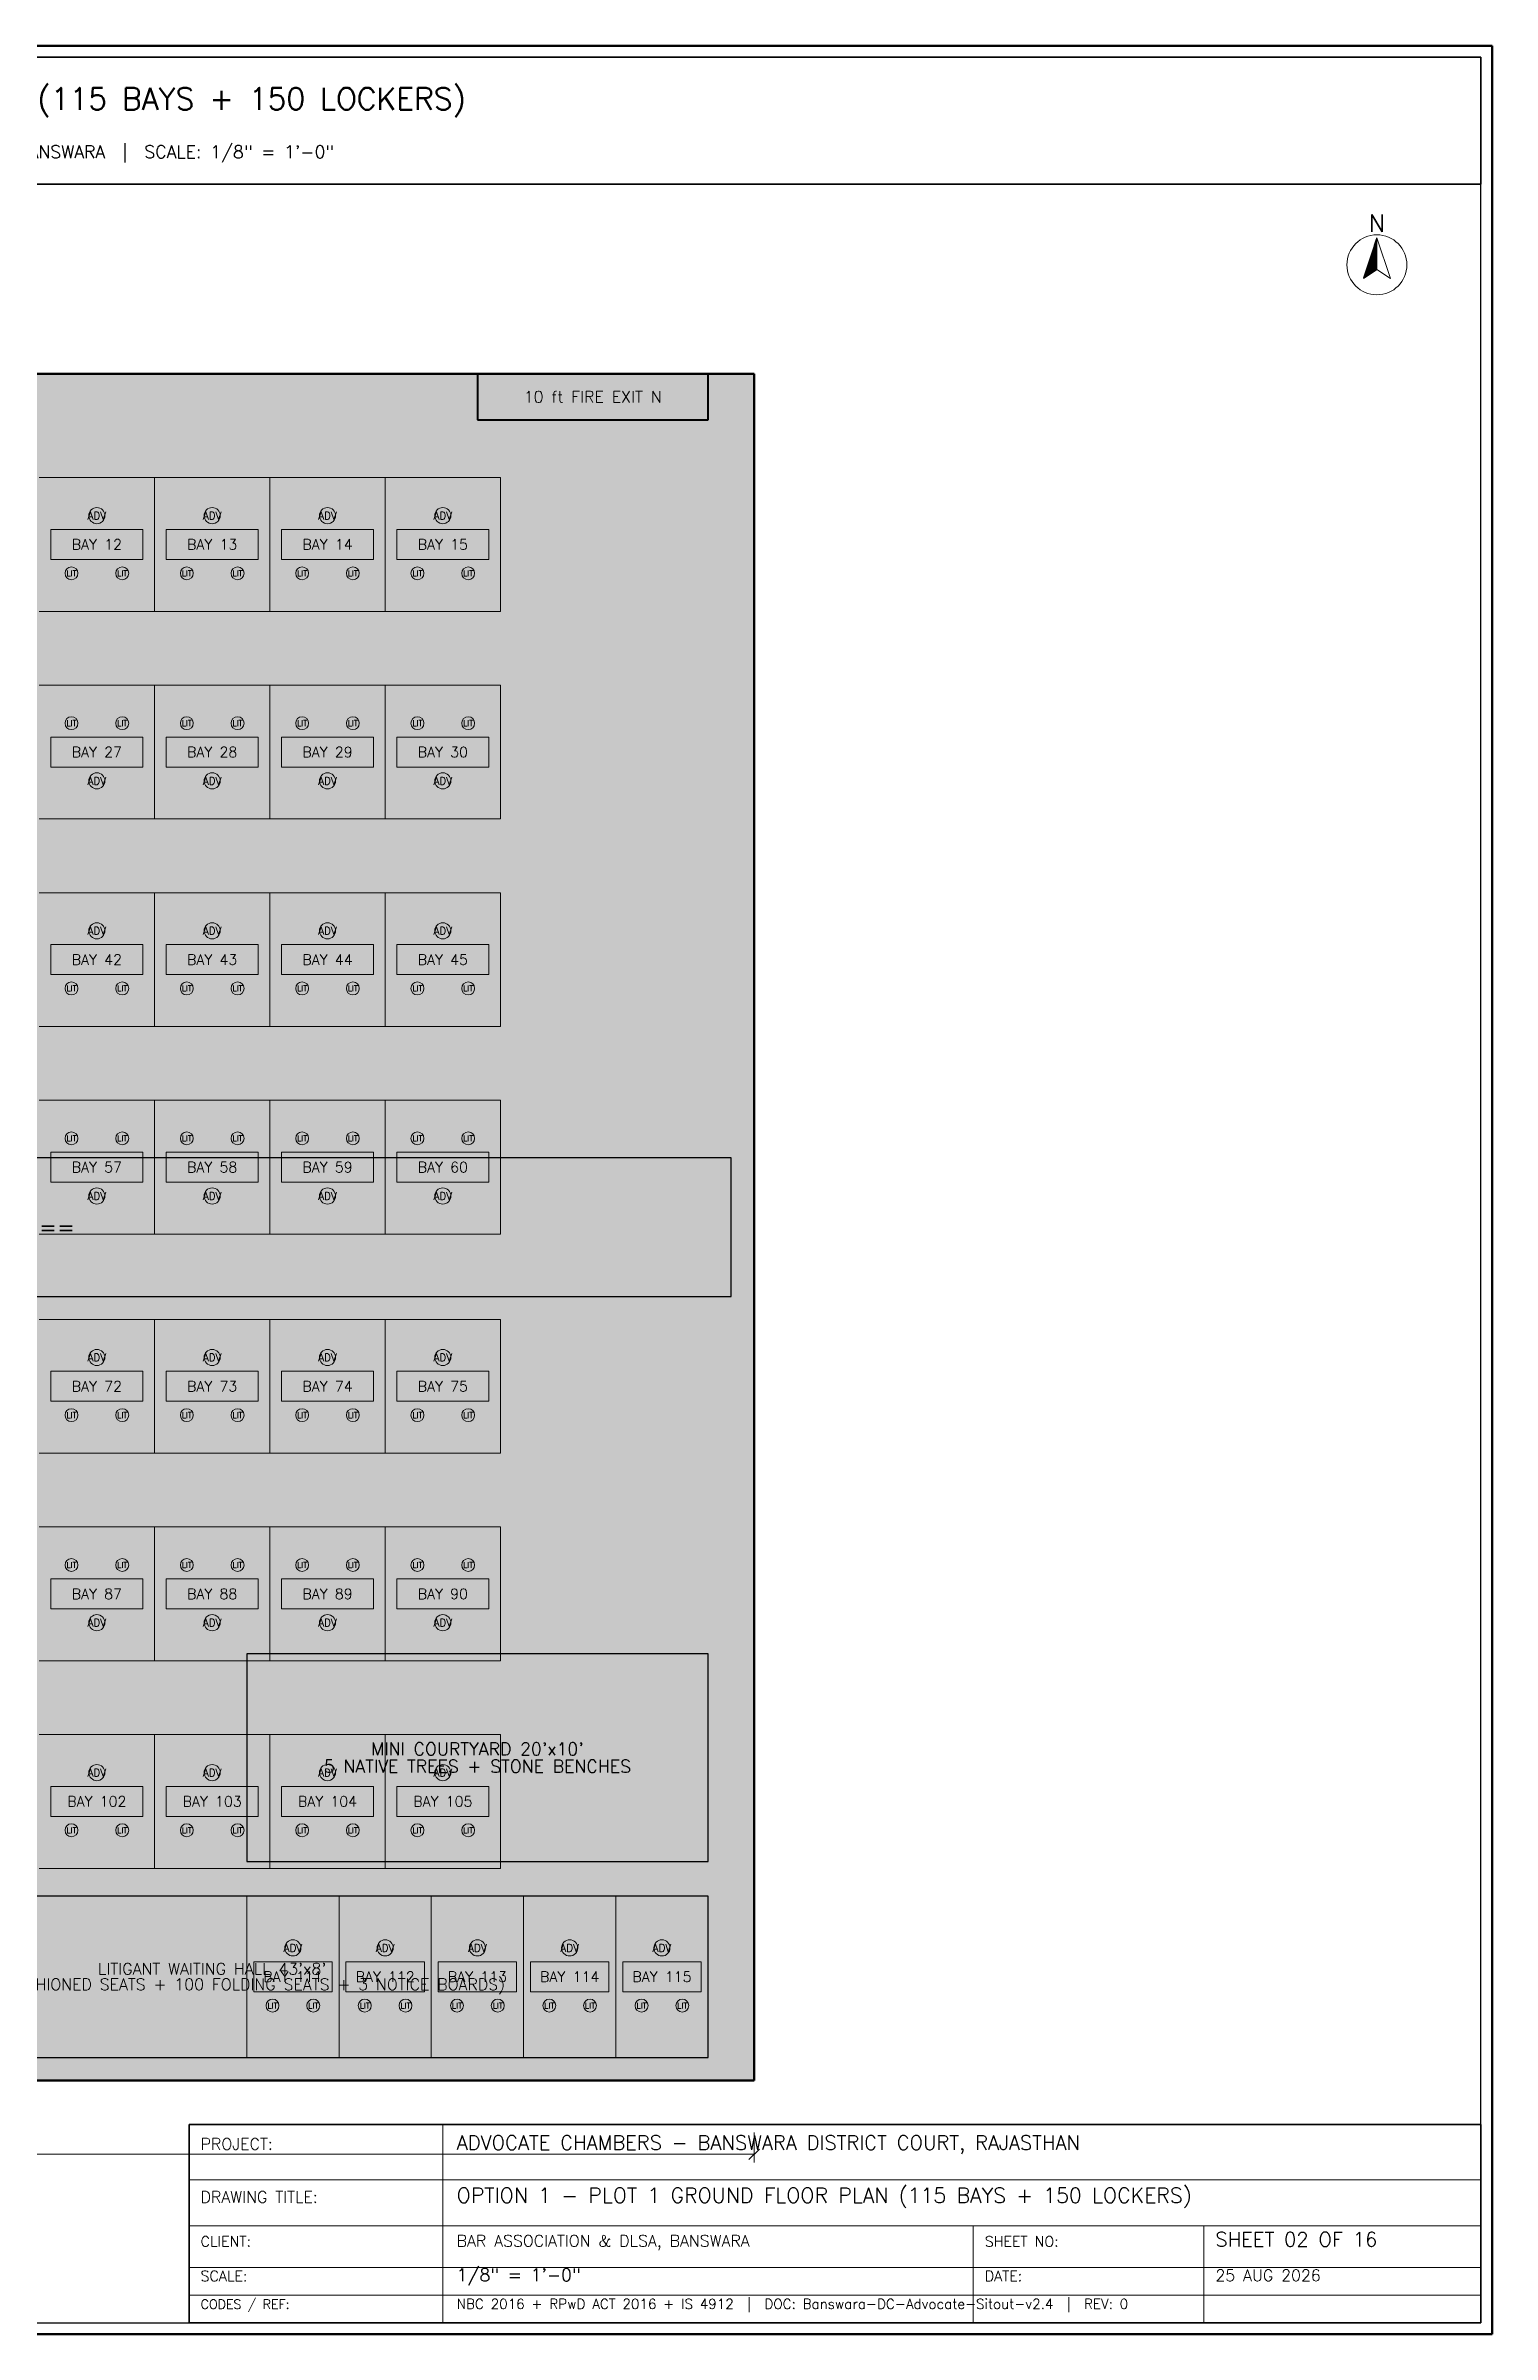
# Model space of a CAD drawing. Header units: inches. Extents: x 0 to 1800, y 0 to 1191.
# Drawn here: x 1047 to 1800, y 0 to 1191 of the extents above; entities that cross this region are included whole.
import ezdxf
from ezdxf.enums import TextEntityAlignment as Align

# ---------------------------------------------------------------- set-up
doc = ezdxf.new("R2010")
doc.units = ezdxf.units.IN
doc.header["$MEASUREMENT"] = 0
for name, color, linetype in [('A-BAY', 3, 'Continuous'), ('A-DIM', 4, 'Continuous'), ('A-DOOR', 2, 'Continuous'), ('A-FURN', 1, 'Continuous'), ('A-HATCH', 8, 'Continuous'), ('A-JALI', 6, 'Continuous'), ('A-TEXT', 7, 'Continuous'), ('A-TEXT-TTL', 7, 'Continuous'), ('A-TTLB', 7, 'Continuous'), ('A-WALL', 7, 'Continuous')]:
    doc.layers.add(name, color=color, linetype=linetype)
doc.styles.add('SIMPLEX', font='simplex.shx')

msp = doc.modelspace()

# ---------------------------------------------------------------- hatches: boundary and pattern name
at = {"layer": 'A-HATCH'}
h = msp.add_hatch(dxfattribs=at)
h.set_pattern_fill('ANSI31')
h.paths.add_polyline_path([(336, 132), (1416, 132), (1416, 1020), (336, 1020)])
h = msp.add_hatch(dxfattribs=at)
h.set_pattern_fill('SOLID')
h.paths.add_polyline_path([(345, 141), (1407, 141), (1407, 1011), (345, 1011)])
at = {"layer": 'A-TTLB'}
h = msp.add_hatch(dxfattribs=at)
h.set_pattern_fill('SOLID')
h.paths.add_polyline_path([(1740, 1090.7), (1733, 1069.6), (1740, 1074.3)])

# ---------------------------------------------------------------- linework, layer by layer
at = {"layer": 'A-BAY', "lineweight": 15}
for p, q in [((1104, 896.4), (1104, 966)), ((1164, 896.4), (1164, 966)), ((1224, 896.4), (1224, 966)), ((1284, 896.4), (1284, 966)), ((1044, 896.4), (1104, 896.4)), ((1104, 896.4), (1164, 896.4)), ((1164, 896.4), (1224, 896.4)), ((1224, 896.4), (1284, 896.4)), ((1104, 788.4), (1104, 858)), ((1164, 788.4), (1164, 858)), ((1224, 788.4), (1224, 858)), ((1284, 788.4), (1284, 858)), ((1044, 788.4), (1104, 788.4)), ((1104, 788.4), (1164, 788.4)), ((1164, 788.4), (1224, 788.4)), ((1224, 788.4), (1284, 788.4)), ((1104, 680.4), (1104, 750)), ((1164, 680.4), (1164, 750)), ((1224, 680.4), (1224, 750)), ((1284, 680.4), (1284, 750)), ((1044, 680.4), (1104, 680.4)), ((1104, 680.4), (1164, 680.4)), ((1164, 680.4), (1224, 680.4)), ((1224, 680.4), (1284, 680.4)), ((1104, 572.4), (1104, 642)), ((1164, 572.4), (1164, 642)), ((1224, 572.4), (1224, 642)), ((1284, 572.4), (1284, 642)), ((1044, 572.4), (1104, 572.4)), ((1104, 572.4), (1164, 572.4)), ((1164, 572.4), (1224, 572.4)), ((1224, 572.4), (1284, 572.4)), ((1104, 458.4), (1104, 528)), ((1164, 458.4), (1164, 528)), ((1224, 458.4), (1224, 528)), ((1284, 458.4), (1284, 528)), ((1044, 458.4), (1104, 458.4)), ((1104, 458.4), (1164, 458.4)), ((1164, 458.4), (1224, 458.4)), ((1224, 458.4), (1284, 458.4)), ((1104, 350.4), (1104, 420)), ((1164, 350.4), (1164, 420)), ((1224, 350.4), (1224, 420)), ((1284, 350.4), (1284, 420)), ((1044, 350.4), (1104, 350.4)), ((1104, 350.4), (1164, 350.4)), ((1164, 350.4), (1224, 350.4)), ((1224, 350.4), (1284, 350.4)), ((1104, 242.4), (1104, 312)), ((1164, 242.4), (1164, 312)), ((1224, 242.4), (1224, 312)), ((1284, 242.4), (1284, 312)), ((1044, 242.4), (1104, 242.4)), ((1104, 242.4), (1164, 242.4)), ((1164, 242.4), (1224, 242.4)), ((1224, 242.4), (1284, 242.4)), ((1200, 144), (1200, 228)), ((1248, 144), (1248, 228)), ((1296, 144), (1296, 228)), ((1344, 144), (1344, 228)), ((1392, 144), (1392, 228)), ((1152, 144), (1200, 144)), ((1200, 144), (1248, 144)), ((1248, 144), (1296, 144)), ((1296, 144), (1344, 144)), ((1344, 144), (1392, 144))]:
    msp.add_line(p, q, dxfattribs=at)
at = {"layer": 'A-BAY', "lineweight": 30}
for p, q in [((1392, 354), (1152, 354)), ((1152, 354), (1152, 246)), ((1392, 246), (1392, 354)), ((1152, 246), (1392, 246))]:
    msp.add_line(p, q, dxfattribs=at)
at = {"layer": 'A-DIM', "lineweight": 30}
msp.add_line((1413.3, 90.9), (1418.7, 96.3), dxfattribs=at)
at = {"layer": 'A-DIM', "lineweight": 13}
msp.add_line((1416, 105), (1416, 89.4), dxfattribs=at)
at = {"layer": 'A-DIM', "lineweight": 18}
msp.add_line((336, 93.6), (1416, 93.6), dxfattribs=at)
at = {"layer": 'A-DOOR', "lineweight": 40}
for p, q in [((1392, 1020), (1272, 1020)), ((1272, 1020), (1272, 996)), ((1392, 996), (1392, 1020)), ((1272, 996), (1392, 996))]:
    msp.add_line(p, q, dxfattribs=at)
at = {"layer": 'A-FURN', "lineweight": 20}
for p, q in [((1098, 939), (1050, 939)), ((1050, 939), (1050, 923.4)), ((1098, 923.4), (1098, 939)), ((1158, 939), (1110, 939)), ((1110, 939), (1110, 923.4)), ((1158, 923.4), (1158, 939)), ((1218, 939), (1170, 939)), ((1170, 939), (1170, 923.4)), ((1218, 923.4), (1218, 939)), ((1278, 939), (1230, 939)), ((1230, 939), (1230, 923.4)), ((1278, 923.4), (1278, 939)), ((1050, 923.4), (1098, 923.4)), ((1110, 923.4), (1158, 923.4)), ((1170, 923.4), (1218, 923.4)), ((1230, 923.4), (1278, 923.4)), ((1098, 831), (1050, 831)), ((1050, 831), (1050, 815.4)), ((1098, 815.4), (1098, 831)), ((1158, 831), (1110, 831)), ((1110, 831), (1110, 815.4)), ((1158, 815.4), (1158, 831)), ((1218, 831), (1170, 831)), ((1170, 831), (1170, 815.4)), ((1218, 815.4), (1218, 831)), ((1278, 831), (1230, 831)), ((1230, 831), (1230, 815.4)), ((1278, 815.4), (1278, 831)), ((1050, 815.4), (1098, 815.4)), ((1110, 815.4), (1158, 815.4)), ((1170, 815.4), (1218, 815.4)), ((1230, 815.4), (1278, 815.4)), ((1098, 723), (1050, 723)), ((1050, 723), (1050, 707.4)), ((1098, 707.4), (1098, 723)), ((1158, 723), (1110, 723)), ((1110, 723), (1110, 707.4)), ((1158, 707.4), (1158, 723)), ((1218, 723), (1170, 723)), ((1170, 723), (1170, 707.4)), ((1218, 707.4), (1218, 723)), ((1278, 723), (1230, 723)), ((1230, 723), (1230, 707.4)), ((1278, 707.4), (1278, 723)), ((1050, 707.4), (1098, 707.4)), ((1110, 707.4), (1158, 707.4)), ((1170, 707.4), (1218, 707.4)), ((1230, 707.4), (1278, 707.4)), ((1098, 615), (1050, 615)), ((1050, 615), (1050, 599.4)), ((1098, 599.4), (1098, 615)), ((1158, 615), (1110, 615)), ((1110, 615), (1110, 599.4)), ((1158, 599.4), (1158, 615)), ((1218, 615), (1170, 615)), ((1170, 615), (1170, 599.4)), ((1218, 599.4), (1218, 615)), ((1278, 615), (1230, 615)), ((1230, 615), (1230, 599.4)), ((1278, 599.4), (1278, 615)), ((1050, 599.4), (1098, 599.4)), ((1110, 599.4), (1158, 599.4)), ((1170, 599.4), (1218, 599.4)), ((1230, 599.4), (1278, 599.4)), ((1098, 501), (1050, 501)), ((1050, 501), (1050, 485.4)), ((1098, 485.4), (1098, 501)), ((1158, 501), (1110, 501)), ((1110, 501), (1110, 485.4)), ((1158, 485.4), (1158, 501)), ((1218, 501), (1170, 501)), ((1170, 501), (1170, 485.4)), ((1218, 485.4), (1218, 501)), ((1278, 501), (1230, 501)), ((1230, 501), (1230, 485.4)), ((1278, 485.4), (1278, 501)), ((1050, 485.4), (1098, 485.4)), ((1110, 485.4), (1158, 485.4)), ((1170, 485.4), (1218, 485.4)), ((1230, 485.4), (1278, 485.4)), ((1098, 393), (1050, 393)), ((1050, 393), (1050, 377.4)), ((1098, 377.4), (1098, 393)), ((1158, 393), (1110, 393)), ((1110, 393), (1110, 377.4)), ((1158, 377.4), (1158, 393)), ((1218, 393), (1170, 393)), ((1170, 393), (1170, 377.4)), ((1218, 377.4), (1218, 393)), ((1278, 393), (1230, 393)), ((1230, 393), (1230, 377.4)), ((1278, 377.4), (1278, 393)), ((1050, 377.4), (1098, 377.4)), ((1110, 377.4), (1158, 377.4)), ((1170, 377.4), (1218, 377.4)), ((1230, 377.4), (1278, 377.4)), ((1098, 285), (1050, 285)), ((1050, 285), (1050, 269.4)), ((1098, 269.4), (1098, 285)), ((1158, 285), (1110, 285)), ((1110, 285), (1110, 269.4)), ((1158, 269.4), (1158, 285)), ((1218, 285), (1170, 285)), ((1170, 285), (1170, 269.4)), ((1218, 269.4), (1218, 285)), ((1278, 285), (1230, 285)), ((1230, 285), (1230, 269.4)), ((1278, 269.4), (1278, 285)), ((1050, 269.4), (1098, 269.4)), ((1110, 269.4), (1158, 269.4)), ((1170, 269.4), (1218, 269.4)), ((1230, 269.4), (1278, 269.4)), ((1196.4, 193.8), (1155.6, 193.8)), ((1155.6, 193.8), (1155.6, 178.2)), ((1196.4, 178.2), (1196.4, 193.8)), ((1244.4, 193.8), (1203.6, 193.8)), ((1203.6, 193.8), (1203.6, 178.2)), ((1244.4, 178.2), (1244.4, 193.8)), ((1292.4, 193.8), (1251.6, 193.8)), ((1251.6, 193.8), (1251.6, 178.2)), ((1292.4, 178.2), (1292.4, 193.8)), ((1340.4, 193.8), (1299.6, 193.8)), ((1299.6, 193.8), (1299.6, 178.2)), ((1340.4, 178.2), (1340.4, 193.8)), ((1388.4, 193.8), (1347.6, 193.8)), ((1347.6, 193.8), (1347.6, 178.2)), ((1388.4, 178.2), (1388.4, 193.8)), ((1155.6, 178.2), (1196.4, 178.2)), ((1203.6, 178.2), (1244.4, 178.2)), ((1251.6, 178.2), (1292.4, 178.2)), ((1299.6, 178.2), (1340.4, 178.2)), ((1347.6, 178.2), (1388.4, 178.2))]:
    msp.add_line(p, q, dxfattribs=at)
at = {"layer": 'A-FURN'}
for p, q in [((1392, 228), (876, 228)), ((1392, 144), (1392, 228)), ((876, 144), (1392, 144))]:
    msp.add_line(p, q, dxfattribs=at)
at = {"layer": 'A-FURN', "lineweight": 18}
for centre in [(1074, 946.2), (1134, 946.2), (1194, 946.2), (1254, 946.2), (1074, 808.2), (1134, 808.2), (1194, 808.2), (1254, 808.2), (1074, 730.2), (1134, 730.2), (1194, 730.2), (1254, 730.2), (1074, 592.2), (1134, 592.2), (1194, 592.2), (1254, 592.2), (1074, 508.2), (1134, 508.2), (1194, 508.2), (1254, 508.2), (1074, 370.2), (1134, 370.2), (1194, 370.2), (1254, 370.2), (1074, 292.2), (1134, 292.2), (1194, 292.2), (1254, 292.2), (1176, 201), (1224, 201), (1272, 201), (1320, 201), (1368, 201)]:
    msp.add_circle(centre, 4.2, dxfattribs=at)
at = {"layer": 'A-FURN', "lineweight": 15}
for centre in [(1060.8, 916.2), (1087.2, 916.2), (1120.8, 916.2), (1147.2, 916.2), (1180.8, 916.2), (1207.2, 916.2), (1240.8, 916.2), (1267.2, 916.2), (1060.8, 838.2), (1087.2, 838.2), (1120.8, 838.2), (1147.2, 838.2), (1180.8, 838.2), (1207.2, 838.2), (1240.8, 838.2), (1267.2, 838.2), (1060.8, 700.2), (1087.2, 700.2), (1120.8, 700.2), (1147.2, 700.2), (1180.8, 700.2), (1207.2, 700.2), (1240.8, 700.2), (1267.2, 700.2), (1060.8, 622.2), (1087.2, 622.2), (1120.8, 622.2), (1147.2, 622.2), (1180.8, 622.2), (1207.2, 622.2), (1240.8, 622.2), (1267.2, 622.2), (1060.8, 478.2), (1087.2, 478.2), (1120.8, 478.2), (1147.2, 478.2), (1180.8, 478.2), (1207.2, 478.2), (1240.8, 478.2), (1267.2, 478.2), (1060.8, 400.2), (1087.2, 400.2), (1120.8, 400.2), (1147.2, 400.2), (1180.8, 400.2), (1207.2, 400.2), (1240.8, 400.2), (1267.2, 400.2), (1060.8, 262.2), (1087.2, 262.2), (1120.8, 262.2), (1147.2, 262.2), (1180.8, 262.2), (1207.2, 262.2), (1240.8, 262.2), (1267.2, 262.2), (1165.4, 171), (1186.6, 171), (1213.4, 171), (1234.6, 171), (1261.4, 171), (1282.6, 171), (1309.4, 171), (1330.6, 171), (1357.4, 171), (1378.6, 171)]:
    msp.add_circle(centre, 3.36, dxfattribs=at)
at = {"layer": 'A-JALI', "lineweight": 20}
for p, q in [((1044, 966), (1104, 966)), ((1104, 966), (1164, 966)), ((1104, 896.4), (1104, 966)), ((1164, 966), (1224, 966)), ((1164, 896.4), (1164, 966)), ((1224, 966), (1284, 966)), ((1224, 896.4), (1224, 966)), ((1044, 858), (1104, 858)), ((1104, 858), (1164, 858)), ((1104, 788.4), (1104, 858)), ((1164, 858), (1224, 858)), ((1164, 788.4), (1164, 858)), ((1224, 858), (1284, 858)), ((1224, 788.4), (1224, 858)), ((1044, 750), (1104, 750)), ((1104, 750), (1164, 750)), ((1104, 680.4), (1104, 750)), ((1164, 750), (1224, 750)), ((1164, 680.4), (1164, 750)), ((1224, 750), (1284, 750)), ((1224, 680.4), (1224, 750)), ((1044, 642), (1104, 642)), ((1104, 642), (1164, 642)), ((1104, 572.4), (1104, 642)), ((1164, 642), (1224, 642)), ((1164, 572.4), (1164, 642)), ((1224, 642), (1284, 642)), ((1224, 572.4), (1224, 642)), ((1044, 528), (1104, 528)), ((1104, 528), (1164, 528)), ((1104, 458.4), (1104, 528)), ((1164, 528), (1224, 528)), ((1164, 458.4), (1164, 528)), ((1224, 528), (1284, 528)), ((1224, 458.4), (1224, 528)), ((1044, 420), (1104, 420)), ((1104, 420), (1164, 420)), ((1104, 350.4), (1104, 420)), ((1164, 420), (1224, 420)), ((1164, 350.4), (1164, 420)), ((1224, 420), (1284, 420)), ((1224, 350.4), (1224, 420)), ((1044, 312), (1104, 312)), ((1104, 312), (1164, 312)), ((1104, 242.4), (1104, 312)), ((1164, 312), (1224, 312)), ((1164, 242.4), (1164, 312)), ((1224, 312), (1284, 312)), ((1224, 242.4), (1224, 312)), ((1152, 228), (1200, 228)), ((1152, 144), (1152, 228)), ((1200, 228), (1248, 228)), ((1200, 144), (1200, 228)), ((1248, 228), (1296, 228)), ((1248, 144), (1248, 228)), ((1296, 228), (1344, 228)), ((1296, 144), (1296, 228)), ((1344, 228), (1392, 228)), ((1344, 144), (1344, 228))]:
    msp.add_line(p, q, dxfattribs=at)
at = {"layer": 'A-TTLB', "lineweight": 50}
for p, q in [((1800, 1190.7), (0, 1190.7)), ((1800, 0), (1800, 1190.7)), ((0, 0), (1800, 0))]:
    msp.add_line(p, q, dxfattribs=at)
at = {"layer": 'A-TTLB', "lineweight": 25}
for p, q in [((1794, 1184.7), (6, 1184.7)), ((1794, 6), (1794, 1184.7)), ((6, 6), (1794, 6))]:
    msp.add_line(p, q, dxfattribs=at)
at = {"layer": 'A-TTLB', "lineweight": 35}
for p, q in [((1794, 1184.7), (6, 1184.7)), ((1794, 1118.7), (1794, 1184.7)), ((6, 1118.7), (1794, 1118.7)), ((1794, 109.2), (1122, 109.2)), ((1122, 109.2), (1122, 6)), ((1794, 6), (1794, 109.2)), ((1122, 6), (1794, 6))]:
    msp.add_line(p, q, dxfattribs=at)
at = {"layer": 'A-TTLB', "lineweight": 20}
for p, q in [((1740, 1090.7), (1747, 1069.6)), ((1747, 1069.6), (1740, 1074.3)), ((1254, 6), (1254, 109.2)), ((1122, 80.4), (1794, 80.4)), ((1122, 56.4), (1794, 56.4)), ((1530, 6), (1530, 56.4)), ((1650, 6), (1650, 56.4)), ((1122, 34.8), (1794, 34.8)), ((1122, 20.4), (1794, 20.4))]:
    msp.add_line(p, q, dxfattribs=at)
msp.add_circle((1740, 1076.7), 15.6, dxfattribs=at)
at = {"layer": 'A-WALL', "lineweight": 50}
for p, q in [((1416, 1020), (336, 1020)), ((1416, 132), (1416, 1020)), ((336, 132), (1416, 132))]:
    msp.add_line(p, q, dxfattribs=at)
at = {"layer": 'A-WALL', "lineweight": 25}
for p, q in [((1404, 612), (348, 612)), ((1404, 540), (1404, 612)), ((348, 540), (1404, 540))]:
    msp.add_line(p, q, dxfattribs=at)

# ---------------------------------------------------------------- texts
at = {"layer": 'A-BAY', "style": 'SIMPLEX'}
for s, height, p in [('BAY 12', 5.4, (1074, 931.2)), ('BAY 13', 5.4, (1134, 931.2)), ('BAY 14', 5.4, (1194, 931.2)), ('BAY 15', 5.4, (1254, 931.2)), ('BAY 27', 5.4, (1074, 823.2)), ('BAY 28', 5.4, (1134, 823.2)), ('BAY 29', 5.4, (1194, 823.2)), ('BAY 30', 5.4, (1254, 823.2)), ('BAY 42', 5.4, (1074, 715.2)), ('BAY 43', 5.4, (1134, 715.2)), ('BAY 44', 5.4, (1194, 715.2)), ('BAY 45', 5.4, (1254, 715.2)), ('BAY 57', 5.4, (1074, 607.2)), ('BAY 58', 5.4, (1134, 607.2)), ('BAY 59', 5.4, (1194, 607.2)), ('BAY 60', 5.4, (1254, 607.2)), ('BAY 72', 5.4, (1074, 493.2)), ('BAY 73', 5.4, (1134, 493.2)), ('BAY 74', 5.4, (1194, 493.2)), ('BAY 75', 5.4, (1254, 493.2)), ('BAY 87', 5.4, (1074, 385.2)), ('BAY 88', 5.4, (1134, 385.2)), ('BAY 89', 5.4, (1194, 385.2)), ('BAY 90', 5.4, (1254, 385.2)), ('5 NATIVE TREES + STONE BENCHES', 6.6, (1272, 295.5)), ("MINI COURTYARD 20'x10'", 6.6, (1272, 304.5)), ('BAY 102', 5.4, (1074, 277.2)), ('BAY 103', 5.4, (1134, 277.2)), ('BAY 104', 5.4, (1194, 277.2)), ('BAY 105', 5.4, (1254, 277.2)), ('BAY 111', 5.4, (1176, 186)), ('BAY 112', 5.4, (1224, 186)), ('BAY 113', 5.4, (1272, 186)), ('BAY 114', 5.4, (1320, 186)), ('BAY 115', 5.4, (1368, 186))]:
    msp.add_text(s, height=height, dxfattribs=at).set_placement(p, align=Align.MIDDLE_CENTER)
at = {"layer": 'A-DOOR', "style": 'SIMPLEX'}
msp.add_text('10 ft FIRE EXIT N', height=6, dxfattribs=at).set_placement((1332, 1008), align=Align.MIDDLE_CENTER)
at = {"layer": 'A-FURN', "style": 'SIMPLEX'}
for s, height, p in [('ADV', 3.96, (1074, 946.2)), ('ADV', 3.96, (1134, 946.2)), ('ADV', 3.96, (1194, 946.2)), ('ADV', 3.96, (1254, 946.2)), ('LIT', 3, (1060.8, 916.2)), ('LIT', 3, (1087.2, 916.2)), ('LIT', 3, (1120.8, 916.2)), ('LIT', 3, (1147.2, 916.2)), ('LIT', 3, (1180.8, 916.2)), ('LIT', 3, (1207.2, 916.2)), ('LIT', 3, (1240.8, 916.2)), ('LIT', 3, (1267.2, 916.2)), ('LIT', 3, (1060.8, 838.2)), ('LIT', 3, (1087.2, 838.2)), ('LIT', 3, (1120.8, 838.2)), ('LIT', 3, (1147.2, 838.2)), ('LIT', 3, (1180.8, 838.2)), ('LIT', 3, (1207.2, 838.2)), ('LIT', 3, (1240.8, 838.2)), ('LIT', 3, (1267.2, 838.2)), ('ADV', 3.96, (1074, 808.2)), ('ADV', 3.96, (1134, 808.2)), ('ADV', 3.96, (1194, 808.2)), ('ADV', 3.96, (1254, 808.2)), ('ADV', 3.96, (1074, 730.2)), ('ADV', 3.96, (1134, 730.2)), ('ADV', 3.96, (1194, 730.2)), ('ADV', 3.96, (1254, 730.2)), ('LIT', 3, (1060.8, 700.2)), ('LIT', 3, (1087.2, 700.2)), ('LIT', 3, (1120.8, 700.2)), ('LIT', 3, (1147.2, 700.2)), ('LIT', 3, (1180.8, 700.2)), ('LIT', 3, (1207.2, 700.2)), ('LIT', 3, (1240.8, 700.2)), ('LIT', 3, (1267.2, 700.2)), ('LIT', 3, (1060.8, 622.2)), ('LIT', 3, (1087.2, 622.2)), ('LIT', 3, (1120.8, 622.2)), ('LIT', 3, (1147.2, 622.2)), ('LIT', 3, (1180.8, 622.2)), ('LIT', 3, (1207.2, 622.2)), ('LIT', 3, (1240.8, 622.2)), ('LIT', 3, (1267.2, 622.2)), ('ADV', 3.96, (1074, 592.2)), ('ADV', 3.96, (1134, 592.2)), ('ADV', 3.96, (1194, 592.2)), ('ADV', 3.96, (1254, 592.2)), ('ADV', 3.96, (1074, 508.2)), ('ADV', 3.96, (1134, 508.2)), ('ADV', 3.96, (1194, 508.2)), ('ADV', 3.96, (1254, 508.2)), ('LIT', 3, (1060.8, 478.2)), ('LIT', 3, (1087.2, 478.2)), ('LIT', 3, (1120.8, 478.2)), ('LIT', 3, (1147.2, 478.2)), ('LIT', 3, (1180.8, 478.2)), ('LIT', 3, (1207.2, 478.2)), ('LIT', 3, (1240.8, 478.2)), ('LIT', 3, (1267.2, 478.2)), ('LIT', 3, (1060.8, 400.2)), ('LIT', 3, (1087.2, 400.2)), ('LIT', 3, (1120.8, 400.2)), ('LIT', 3, (1147.2, 400.2)), ('LIT', 3, (1180.8, 400.2)), ('LIT', 3, (1207.2, 400.2)), ('LIT', 3, (1240.8, 400.2)), ('LIT', 3, (1267.2, 400.2)), ('ADV', 3.96, (1074, 370.2)), ('ADV', 3.96, (1134, 370.2)), ('ADV', 3.96, (1194, 370.2)), ('ADV', 3.96, (1254, 370.2)), ('ADV', 3.96, (1074, 292.2)), ('ADV', 3.96, (1134, 292.2)), ('ADV', 3.96, (1194, 292.2)), ('ADV', 3.96, (1254, 292.2)), ('LIT', 3, (1060.8, 262.2)), ('LIT', 3, (1087.2, 262.2)), ('LIT', 3, (1120.8, 262.2)), ('LIT', 3, (1147.2, 262.2)), ('LIT', 3, (1180.8, 262.2)), ('LIT', 3, (1207.2, 262.2)), ('LIT', 3, (1240.8, 262.2)), ('LIT', 3, (1267.2, 262.2)), ('ADV', 3.96, (1176, 201)), ('ADV', 3.96, (1224, 201)), ('ADV', 3.96, (1272, 201)), ('ADV', 3.96, (1320, 201)), ('ADV', 3.96, (1368, 201)), ('LIT', 3, (1165.4, 171)), ('LIT', 3, (1186.6, 171)), ('LIT', 3, (1213.4, 171)), ('LIT', 3, (1234.6, 171)), ('LIT', 3, (1261.4, 171)), ('LIT', 3, (1282.6, 171)), ('LIT', 3, (1309.4, 171)), ('LIT', 3, (1330.6, 171)), ('LIT', 3, (1357.4, 171)), ('LIT', 3, (1378.6, 171))]:
    msp.add_text(s, height=height, dxfattribs=at).set_placement(p, align=Align.MIDDLE_CENTER)
at = {"layer": 'A-TEXT', "style": 'SIMPLEX'}
for s, height, p in [('BAR ASSOCIATION & DLSA, BANSWARA', 6, (1261.2, 45.6)), ('1/8" = 1\'-0"', 6.6, (1261.2, 27.6)), ('25 AUG 2026', 6, (1656, 27.6)), ('NBC 2016 + RPwD ACT 2016 + IS 4912  |  DOC: Banswara-DC-Advocate-Sitout-v2.4  |  REV: 0', 5.16, (1261.2, 13.2))]:
    msp.add_text(s, height=height, dxfattribs=at).set_placement(p)
at = {"layer": 'A-TEXT-TTL', "style": 'SIMPLEX'}
for s, height, p in [('SHEET 02 OF 16  -  OPTION 1 - PLOT 1 GROUND FLOOR PLAN (115 BAYS + 150 LOCKERS)', 11.4, (900, 1163.1)), ('ADVOCATE CHAMBERS - BANSWARA DISTRICT COURT, RAJASTHAN  |  BAR ASSOCIATION & DLSA, BANSWARA  |  SCALE: 1/8" = 1\'-0"', 6.6, (900, 1135.5)), ('N', 9, (1740, 1098.3)), ('====== 6 ft MAIN CENTRAL CORRIDOR (EAST-WEST) ======', 8.4, (876, 576)), ("LITIGANT WAITING HALL 43'x8'", 6, (1134, 190.1)), ('(80 FIXED CUSHIONED SEATS + 100 FOLDING SEATS + 3 NOTICE BOARDS)', 6, (1134, 182))]:
    msp.add_text(s, height=height, dxfattribs=at).set_placement(p, align=Align.MIDDLE_CENTER)
for s, height, p in [('PROJECT:', 6, (1128, 96)), ('ADVOCATE CHAMBERS - BANSWARA DISTRICT COURT, RAJASTHAN', 7.44, (1261.2, 96)), ('DRAWING TITLE:', 6, (1128, 68.4)), ('OPTION 1 - PLOT 1 GROUND FLOOR PLAN (115 BAYS + 150 LOCKERS)', 7.8, (1261.2, 68.4)), ('CLIENT:', 5.4, (1128, 45.6)), ('SHEET NO:', 5.4, (1536, 45.6)), ('SHEET 02 OF 16', 7.44, (1656, 45.6)), ('SCALE:', 5.4, (1128, 27.6)), ('DATE:', 5.4, (1536, 27.6)), ('CODES / REF:', 4.8, (1128, 13.2))]:
    msp.add_text(s, height=height, dxfattribs=at).set_placement(p)

doc.saveas('drawing.dxf')
